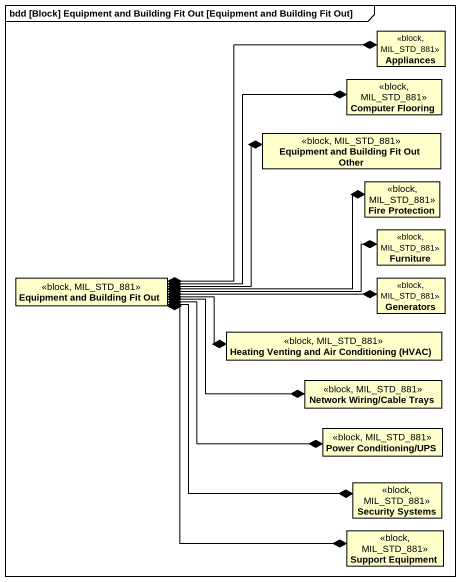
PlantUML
@startuml
mainframe bdd [Block] Equipment and Building Fit Out [Equipment and Building Fit Out]
hide circle
hide empty members
class Appliances <<block, MIL_STD_881>>
class "Computer Flooring" as Computer_Flooring <<block, MIL_STD_881>>
class "Equipment and Building Fit Out Other" as Equipment_and_Building_Fit <<block, MIL_STD_881>>
class "Fire Protection" as Fire_Protection <<block, MIL_STD_881>>
class Furniture <<block, MIL_STD_881>>
class "Equipment and Building Fit Out" as Equipment_and_Building_Fit_2 <<block, MIL_STD_881>>
class Generators <<block, MIL_STD_881>>
class "Heating Venting and Air Conditioning (HVAC)" as Heating_Venting_and_Air <<block, MIL_STD_881>>
class "Network Wiring/Cable Trays" as Network_Wiring_Cable_Trays <<block, MIL_STD_881>>
class "Power Conditioning/UPS" as Power_Conditioning_UPS <<block, MIL_STD_881>>
class "Security Systems" as Security_Systems <<block, MIL_STD_881>>
class "Support Equipment" as Support_Equipment <<block, MIL_STD_881>>
Equipment_and_Building_Fit_2 *-up-* Appliances
Equipment_and_Building_Fit_2 *-up-* Computer_Flooring
Equipment_and_Building_Fit_2 *-right-* Equipment_and_Building_Fit
Equipment_and_Building_Fit_2 *-right-* Fire_Protection
Equipment_and_Building_Fit_2 *-right-* Furniture
Equipment_and_Building_Fit_2 *-right-* Generators
Equipment_and_Building_Fit_2 *-right-* Heating_Venting_and_Air
Equipment_and_Building_Fit_2 *-right-* Network_Wiring_Cable_Trays
Equipment_and_Building_Fit_2 *-right-* Power_Conditioning_UPS
Equipment_and_Building_Fit_2 *--* Security_Systems
Equipment_and_Building_Fit_2 *--* Support_Equipment
@enduml
